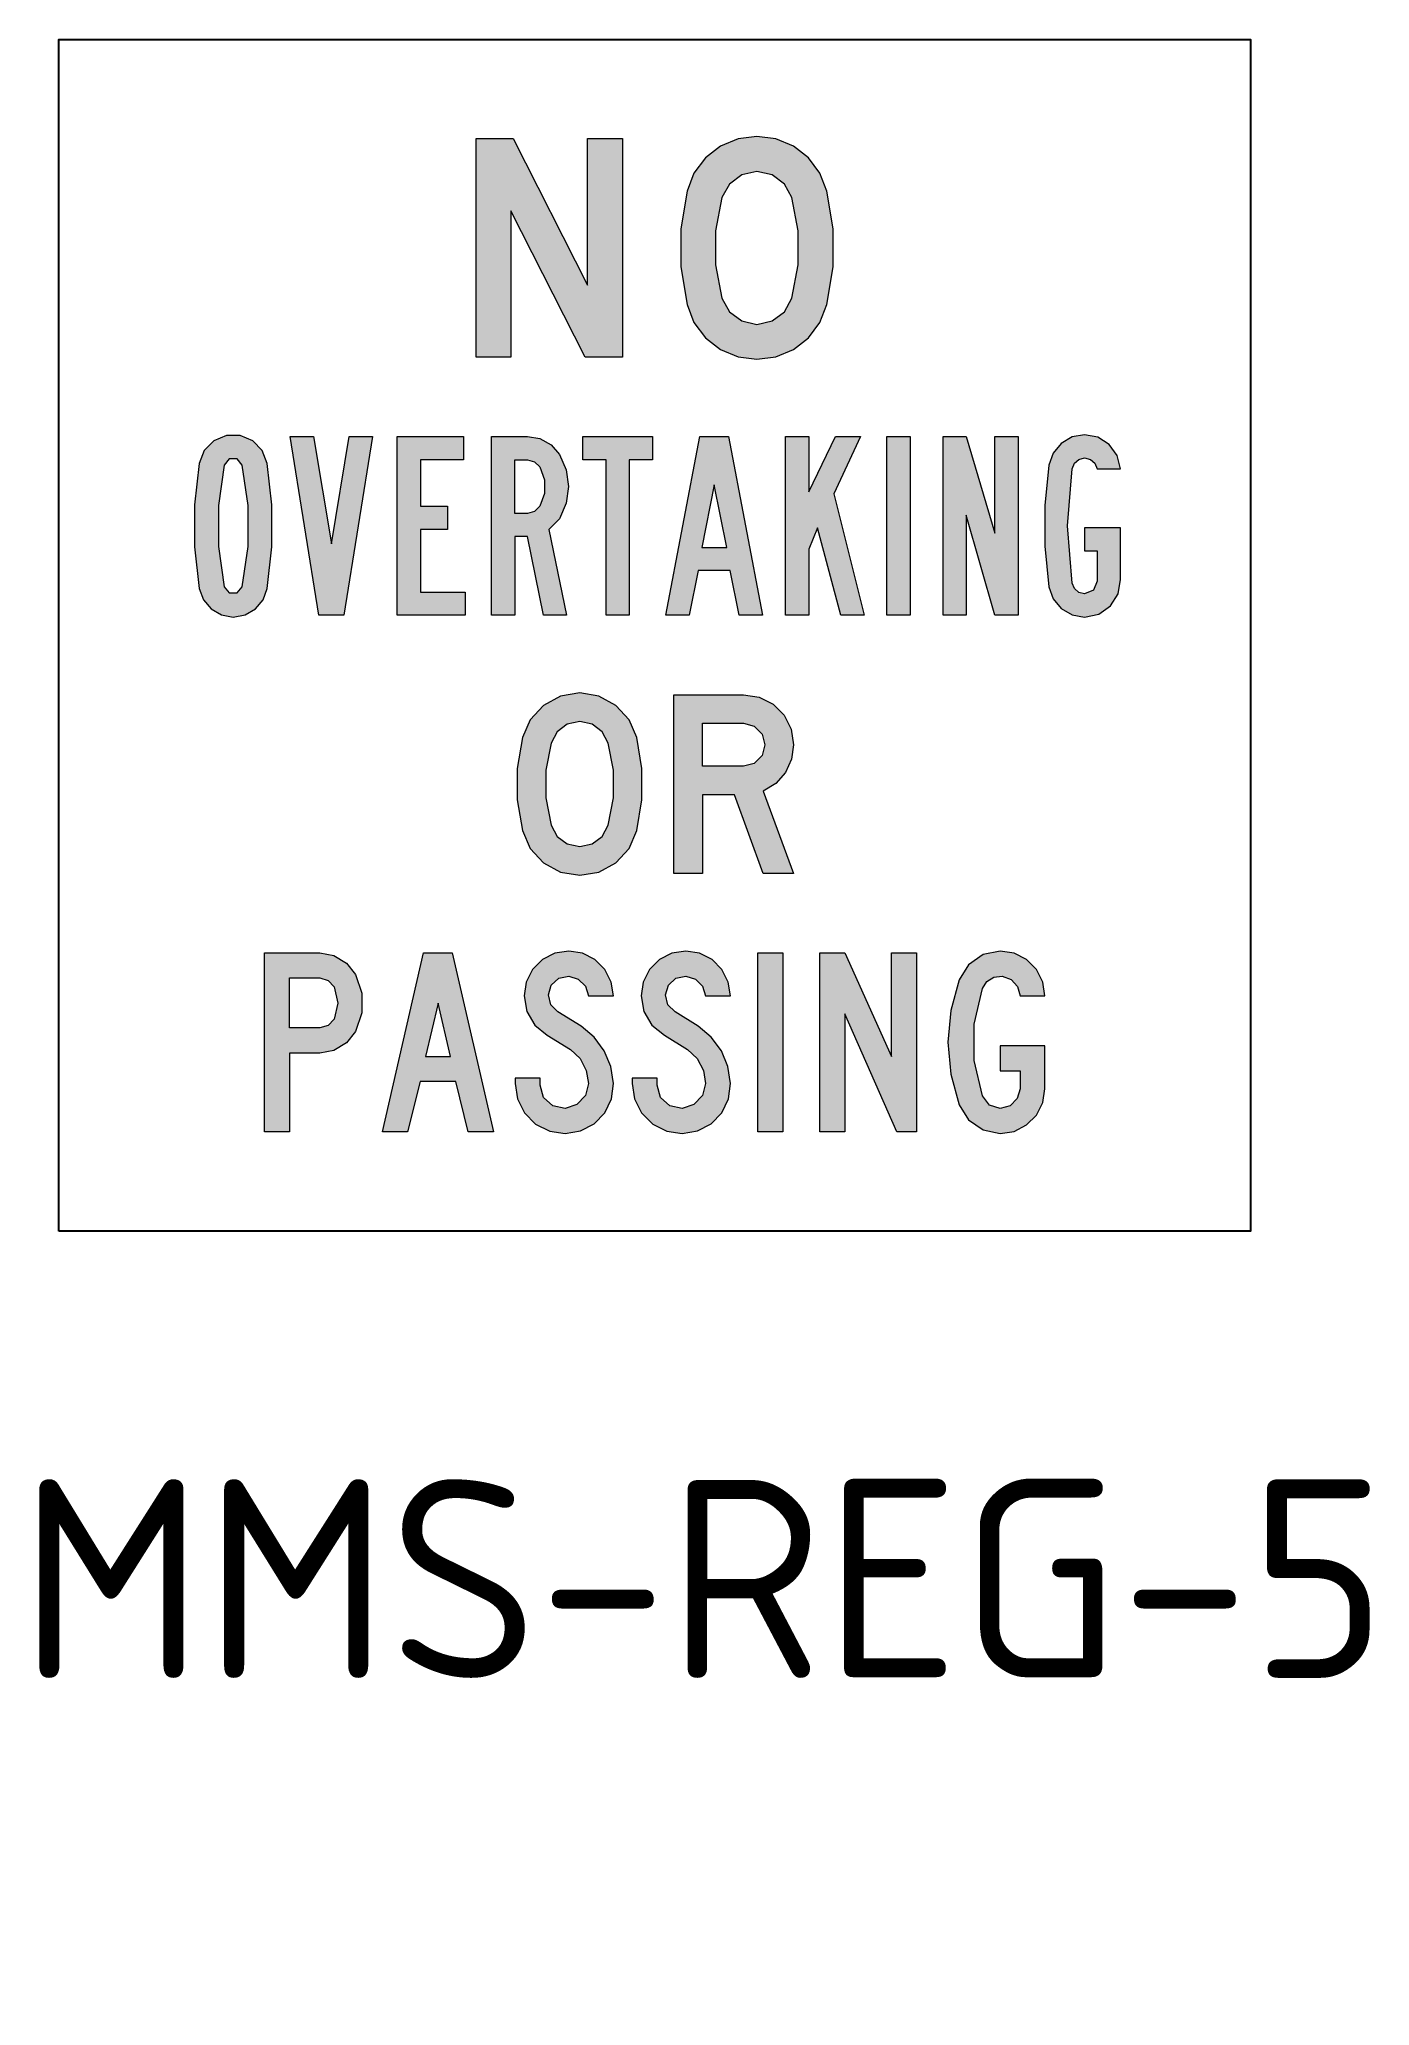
# Model space of a CAD drawing. Extents: x 164.1 to 231.1, y 140.8 to 239.8.
import ezdxf

# ---------------------------------------------------------------- set-up
doc = ezdxf.new("R2010")
doc.units = 0
doc.header["$LTSCALE"] = 0.3
doc.header["$MEASUREMENT"] = 0
doc.layers.add('L25', color=1, linetype='CONTINUOUS')
doc.styles.add('iso', font='iso3098b.shx')

msp = doc.modelspace()

# ---------------------------------------------------------------- hatches: boundary and pattern name
at = {"layer": 'L25'}
h = msp.add_hatch(color=256, dxfattribs=at)
h.paths.add_polyline_path([(198.481, 231.834), (198.159, 230.159), (198.159, 228.452), (198.481, 226.777), (198.854, 226.09), (199.477, 225.624), (200.24, 225.455), (200.999, 225.624), (201.621, 226.09), (201.999, 226.777), (202.316, 228.452), (202.316, 230.159), (201.999, 231.834), (201.621, 232.52), (200.999, 232.986), (200.24, 233.155), (199.477, 232.986), (198.854, 232.52)], flags=16)
h.paths.add_polyline_path([(196.721, 232.167), (196.4, 230.267), (196.4, 228.343), (196.721, 226.447), (197.071, 225.552), (197.645, 224.78), (198.4, 224.19), (199.288, 223.82), (200.24, 223.696), (201.192, 223.82), (202.075, 224.19), (202.83, 224.78), (203.405, 225.552), (203.754, 226.447), (204.076, 228.343), (204.076, 230.267), (203.754, 232.167), (203.405, 233.059), (202.83, 233.83), (202.075, 234.42), (201.192, 234.79), (200.24, 234.914), (199.288, 234.79), (198.4, 234.42), (197.645, 233.83), (197.071, 233.059)])
h.paths.add_polyline_path([(186.098, 234.806), (187.965, 234.806), (191.705, 227.435), (191.705, 234.806), (193.464, 234.806), (193.464, 223.804), (191.596, 223.804), (187.857, 231.175), (187.857, 223.804), (186.098, 223.804)])
h = msp.add_hatch(color=256, dxfattribs=at)
h.paths.add_polyline_path([(216.109, 218.185), (216.222, 218.462), (216.451, 218.655), (216.74, 218.728), (217.029, 218.655), (217.258, 218.462), (217.37, 218.185), (218.539, 218.185), (218.379, 218.848), (217.981, 219.402), (217.407, 219.768), (216.74, 219.896), (216.109, 219.784), (215.559, 219.463), (215.149, 218.969), (214.94, 218.366), (214.728, 216.33), (214.728, 214.281), (214.94, 212.245), (215.149, 211.642), (215.559, 211.148), (216.109, 210.827), (216.74, 210.714), (217.447, 210.863), (218.041, 211.277), (218.423, 211.891), (218.539, 212.606), (218.539, 215.217), (216.74, 215.217), (216.74, 214.044), (217.37, 214.044), (217.37, 212.518), (217.186, 212.068), (216.74, 211.887), (216.451, 211.956), (216.222, 212.148), (216.109, 212.426), (215.884, 215.305)])
h.paths.add_polyline_path([(198.718, 214.225), (198.087, 217.378), (197.46, 214.225)], flags=16)
h.paths.add_polyline_path([(188.68, 219.804), (189.311, 219.7), (189.873, 219.386), (190.299, 218.904), (190.64, 218.129), (190.757, 217.286), (190.64, 216.446), (190.299, 215.667), (189.757, 215.125), (190.656, 210.807), (189.487, 210.807), (188.68, 214.767), (188.05, 214.767), (188.05, 210.807), (186.881, 210.807), (186.881, 219.804)])
h.paths.add_polyline_path([(188.68, 218.635), (189.042, 218.539), (189.307, 218.278), (189.552, 217.631), (189.552, 216.94), (189.307, 216.297), (189.042, 216.032), (188.68, 215.936), (188.05, 215.936), (188.05, 218.635)], flags=16)
h.paths.add_polyline_path([(173.871, 210.714), (174.466, 210.823), (174.988, 211.128), (175.373, 211.59), (175.582, 212.156), (175.823, 214.253), (175.823, 216.362), (175.582, 218.454), (175.329, 219.097), (174.851, 219.595), (174.217, 219.86), (173.526, 219.86), (172.891, 219.595), (172.413, 219.097), (172.164, 218.454), (171.919, 216.362), (171.919, 214.253), (172.164, 212.156), (172.369, 211.59), (172.755, 211.128), (173.277, 210.823)])
h.paths.add_polyline_path([(174.321, 212.245), (174.622, 214.277), (174.622, 216.334), (174.321, 218.366), (174.072, 218.679), (173.67, 218.679), (173.421, 218.366), (173.124, 216.334), (173.124, 214.277), (173.421, 212.245), (173.67, 211.932), (174.072, 211.932)], flags=16)
h.paths.add_polyline_path([(176.743, 219.804), (177.912, 219.804), (178.811, 214.406), (179.711, 219.804), (180.88, 219.804), (179.442, 210.807), (178.185, 210.807)])
h.paths.add_polyline_path([(182.133, 219.804), (185.463, 219.804), (185.463, 218.635), (183.302, 218.635), (183.302, 216.297), (184.652, 216.297), (184.652, 215.125), (183.302, 215.125), (183.302, 211.976), (185.551, 211.976), (185.551, 210.807), (182.133, 210.807)])
h.paths.add_polyline_path([(191.476, 219.804), (194.982, 219.804), (194.982, 218.635), (193.813, 218.635), (193.813, 210.807), (192.644, 210.807), (192.644, 218.635), (191.476, 218.635)])
h.paths.add_polyline_path([(195.661, 210.807), (197.368, 219.804), (198.806, 219.804), (200.517, 210.807), (199.348, 210.807), (198.898, 213.056), (197.28, 213.056), (196.83, 210.807)])
h.paths.add_polyline_path([(201.678, 219.804), (202.847, 219.804), (202.847, 217.016), (204.196, 219.804), (205.457, 219.804), (204.108, 216.924), (205.634, 210.807), (204.465, 210.807), (203.296, 215.217), (202.847, 214.137), (202.847, 210.807), (201.678, 210.807)])
h.paths.add_polyline_path([(206.787, 219.804), (207.956, 219.804), (207.956, 210.807), (206.787, 210.807)])
h.paths.add_polyline_path([(209.614, 219.804), (210.783, 219.804), (212.225, 214.948), (212.225, 219.804), (213.394, 219.804), (213.394, 210.807), (212.225, 210.807), (210.783, 215.848), (210.783, 210.807), (209.614, 210.807)])
h = msp.add_hatch(color=256, dxfattribs=at)
h.paths.add_polyline_path([(199.565, 206.806), (200.348, 206.686), (201.051, 206.328), (201.609, 205.77), (201.967, 205.067), (202.083, 204.288), (201.979, 203.557), (201.67, 202.886), (201.184, 202.336), (200.557, 201.946), (202.083, 197.805), (200.557, 197.805), (199.115, 201.766), (197.496, 201.766), (197.496, 197.805), (196.059, 197.805), (196.059, 206.806)])
h.paths.add_polyline_path([(199.565, 205.368), (200.107, 205.224), (200.505, 204.826), (200.645, 204.288), (200.505, 203.746), (200.107, 203.348), (199.565, 203.208), (197.496, 203.208), (197.496, 205.368)], flags=16)
h.paths.add_polyline_path([(191.315, 199.159), (191.938, 199.295), (192.448, 199.677), (192.753, 200.235), (193.014, 201.609), (193.014, 203.007), (192.753, 204.376), (192.448, 204.935), (191.938, 205.32), (191.315, 205.457), (190.692, 205.32), (190.182, 204.935), (189.873, 204.376), (189.616, 203.007), (189.616, 201.609), (189.873, 200.235), (190.182, 199.677), (190.692, 199.295)], flags=16)
h.paths.add_polyline_path([(191.315, 197.717), (192.283, 197.878), (193.143, 198.344), (193.805, 199.066), (194.191, 199.966), (194.452, 201.521), (194.452, 203.095), (194.191, 204.645), (193.805, 205.545), (193.143, 206.272), (192.283, 206.738), (191.315, 206.895), (190.347, 206.738), (189.487, 206.272), (188.825, 205.545), (188.435, 204.645), (188.174, 203.095), (188.174, 201.521), (188.435, 199.966), (188.825, 199.066), (189.487, 198.344), (190.347, 197.878)])
h = msp.add_hatch(color=256, dxfattribs=at)
h.paths.add_polyline_path([(180.024, 192.728), (180.346, 191.784), (180.346, 190.788), (180.024, 189.848), (179.571, 189.274), (178.944, 188.901), (178.229, 188.768), (176.699, 188.768), (176.699, 184.808), (175.438, 184.808), (175.438, 193.809), (178.229, 193.809), (178.944, 193.676), (179.571, 193.299)])
h.paths.add_polyline_path([(178.948, 192.098), (179.133, 191.286), (178.948, 190.479), (178.651, 190.15), (178.229, 190.029), (176.699, 190.029), (176.699, 192.548), (178.229, 192.548), (178.651, 192.423)], flags=16)
h.paths.add_polyline_path([(184.808, 188.587), (184.182, 191.286), (183.551, 188.587)], flags=16)
h.paths.add_polyline_path([(190.584, 185.977), (189.957, 186.101), (189.492, 186.535), (189.323, 187.149), (189.323, 187.507), (188.066, 187.507), (188.066, 187.238), (188.186, 186.459), (188.54, 185.752), (189.098, 185.193), (189.805, 184.84), (190.584, 184.719), (191.351, 184.844), (192.038, 185.201), (192.58, 185.764), (192.914, 186.467), (193.01, 187.238), (192.881, 188.085), (192.552, 188.876), (192.046, 189.567), (191.391, 190.118), (190.223, 190.837), (189.861, 191.202), (189.737, 191.696), (189.885, 192.186), (190.263, 192.536), (190.761, 192.636), (191.243, 192.487), (191.6, 192.13), (191.753, 191.648), (193.01, 191.648), (192.906, 192.343), (192.584, 192.973), (192.086, 193.471), (191.46, 193.789), (190.761, 193.897), (190.066, 193.789), (189.439, 193.471), (188.941, 192.973), (188.62, 192.343), (188.515, 191.648), (188.652, 190.861), (189.062, 190.17), (189.684, 189.668), (190.853, 188.949), (191.339, 188.491), (191.648, 187.896), (191.753, 187.238), (191.6, 186.631), (191.174, 186.177)])
h.paths.add_polyline_path([(196.476, 185.977), (195.854, 186.101), (195.388, 186.535), (195.219, 187.149), (195.219, 187.507), (193.958, 187.507), (193.958, 187.238), (194.078, 186.459), (194.436, 185.752), (194.994, 185.193), (195.697, 184.84), (196.476, 184.719), (197.247, 184.844), (197.934, 185.201), (198.477, 185.764), (198.81, 186.467), (198.906, 187.238), (198.778, 188.085), (198.448, 188.876), (197.942, 189.567), (197.288, 190.118), (196.119, 190.837), (195.757, 191.202), (195.633, 191.696), (195.781, 192.186), (196.155, 192.536), (196.657, 192.636), (197.139, 192.487), (197.496, 192.13), (197.649, 191.648), (198.906, 191.648), (198.798, 192.343), (198.481, 192.973), (197.982, 193.471), (197.356, 193.789), (196.657, 193.897), (195.962, 193.789), (195.332, 193.471), (194.834, 192.973), (194.516, 192.343), (194.408, 191.648), (194.548, 190.861), (194.954, 190.17), (195.581, 189.668), (196.749, 188.949), (197.231, 188.491), (197.545, 187.896), (197.649, 187.238), (197.492, 186.631), (197.071, 186.177)])
h.paths.add_polyline_path([(212.494, 193.897), (211.627, 193.72), (210.896, 193.214), (210.426, 192.459), (210, 190.909), (209.855, 189.306), (210, 187.708), (210.426, 186.157), (210.896, 185.402), (211.627, 184.896), (212.494, 184.719), (213.193, 184.824), (213.82, 185.145), (214.318, 185.643), (214.639, 186.27), (214.744, 186.969), (214.744, 189.13), (212.494, 189.13), (212.494, 187.868), (213.486, 187.868), (213.486, 186.969), (213.35, 186.475), (212.988, 186.113), (212.494, 185.977), (211.944, 186.149), (211.599, 186.607), (211.181, 188.39), (211.181, 190.222), (211.599, 192.009), (211.82, 192.363), (212.173, 192.588), (212.587, 192.636), (213.041, 192.475), (213.366, 192.118), (213.486, 191.648), (214.744, 191.648), (214.639, 192.343), (214.318, 192.973), (213.82, 193.471), (213.193, 193.789)])
h.paths.add_polyline_path([(181.39, 184.808), (183.459, 193.809), (184.901, 193.809), (186.969, 184.808), (185.708, 184.808), (185.081, 187.326), (183.282, 187.326), (182.651, 184.808)])
h.paths.add_polyline_path([(200.288, 184.808), (200.288, 193.809), (201.545, 193.809), (201.545, 184.808)])
h.paths.add_polyline_path([(203.413, 184.808), (203.413, 193.809), (204.674, 193.809), (207.012, 188.587), (207.012, 193.809), (208.269, 193.809), (208.269, 184.808), (207.281, 184.808), (204.674, 190.748), (204.674, 184.808)])
h.paths.add_polyline_path([(192.377, 152.554), (197.804, 152.554), (197.804, 148.804), (192.377, 148.804)], flags=9)
h.paths.add_polyline_path([(192.164, 144.554), (198.018, 144.554), (198.018, 140.804), (192.164, 140.804)], flags=9)

# ---------------------------------------------------------------- linework, layer by layer
msp.add_lwpolyline([(165.091, 179.804), (165.091, 239.804), (225.091, 239.804), (225.091, 179.804)], close=True, dxfattribs=at)
at = {"layer": 'L25', "lineweight": 0}
for points in [[(186.098, 234.806), (187.965, 234.806), (191.705, 227.435), (191.705, 234.806), (193.464, 234.806), (193.464, 223.804), (191.596, 223.804), (187.857, 231.175), (187.857, 223.804), (186.098, 223.804), (186.098, 234.806)], [(196.721, 232.167), (196.4, 230.267), (196.4, 228.343), (196.721, 226.447), (197.071, 225.552), (197.645, 224.78), (198.4, 224.19), (199.288, 223.82), (200.24, 223.696), (201.192, 223.82), (202.075, 224.19), (202.83, 224.78), (203.405, 225.552), (203.754, 226.447), (204.076, 228.343), (204.076, 230.267), (203.754, 232.167), (203.405, 233.059), (202.83, 233.83), (202.075, 234.42), (201.192, 234.79), (200.24, 234.914), (199.288, 234.79), (198.4, 234.42), (197.645, 233.83), (197.071, 233.059)], [(198.481, 231.834), (198.159, 230.159), (198.159, 228.452), (198.481, 226.777), (198.854, 226.09), (199.477, 225.624), (200.24, 225.455), (200.999, 225.624), (201.621, 226.09), (201.999, 226.777), (202.316, 228.452), (202.316, 230.159), (201.999, 231.834), (201.621, 232.52), (200.999, 232.986), (200.24, 233.155), (199.477, 232.986), (198.854, 232.52)], [(173.871, 210.714), (174.466, 210.823), (174.988, 211.128), (175.373, 211.59), (175.582, 212.156), (175.823, 214.253), (175.823, 216.362), (175.582, 218.454), (175.329, 219.097), (174.851, 219.595), (174.217, 219.86), (173.526, 219.86), (172.891, 219.595), (172.413, 219.097), (172.164, 218.454), (171.919, 216.362), (171.919, 214.253), (172.164, 212.156), (172.369, 211.59), (172.755, 211.128), (173.277, 210.823), (173.871, 210.714)], [(176.743, 219.804), (177.912, 219.804), (178.811, 214.406), (179.711, 219.804), (180.88, 219.804), (179.442, 210.807), (178.185, 210.807), (176.743, 219.804)], [(182.133, 219.804), (185.463, 219.804), (185.463, 218.635), (183.302, 218.635), (183.302, 216.297), (184.652, 216.297), (184.652, 215.125), (183.302, 215.125), (183.302, 211.976), (185.551, 211.976), (185.551, 210.807), (182.133, 210.807), (182.133, 219.804)], [(188.68, 219.804), (189.311, 219.7), (189.873, 219.386), (190.299, 218.904), (190.64, 218.129), (190.757, 217.286), (190.64, 216.446), (190.299, 215.667), (189.757, 215.125), (190.656, 210.807), (189.487, 210.807), (188.68, 214.767), (188.05, 214.767), (188.05, 210.807), (186.881, 210.807), (186.881, 219.804)], [(191.476, 219.804), (194.982, 219.804), (194.982, 218.635), (193.813, 218.635), (193.813, 210.807), (192.644, 210.807), (192.644, 218.635), (191.476, 218.635), (191.476, 219.804)], [(195.661, 210.807), (197.368, 219.804), (198.806, 219.804), (200.517, 210.807), (199.348, 210.807), (198.898, 213.056), (197.28, 213.056), (196.83, 210.807), (195.661, 210.807)], [(201.678, 219.804), (202.847, 219.804), (202.847, 217.016), (204.196, 219.804), (205.457, 219.804), (204.108, 216.924), (205.634, 210.807), (204.465, 210.807), (203.296, 215.217), (202.847, 214.137), (202.847, 210.807), (201.678, 210.807), (201.678, 219.804)], [(206.787, 219.804), (207.956, 219.804), (207.956, 210.807), (206.787, 210.807), (206.787, 219.804)], [(209.614, 219.804), (210.783, 219.804), (212.225, 214.948), (212.225, 219.804), (213.394, 219.804), (213.394, 210.807), (212.225, 210.807), (210.783, 215.848), (210.783, 210.807), (209.614, 210.807), (209.614, 219.804)], [(216.109, 218.185), (216.222, 218.462), (216.451, 218.655), (216.74, 218.728), (217.029, 218.655), (217.258, 218.462), (217.37, 218.185), (218.539, 218.185), (218.379, 218.848), (217.981, 219.402), (217.407, 219.768), (216.74, 219.896), (216.109, 219.784), (215.559, 219.463), (215.149, 218.969), (214.94, 218.366), (214.728, 216.33), (214.728, 214.281), (214.94, 212.245), (215.149, 211.642), (215.559, 211.148), (216.109, 210.827), (216.74, 210.714), (217.447, 210.863), (218.041, 211.277), (218.423, 211.891), (218.539, 212.606), (218.539, 215.217), (216.74, 215.217), (216.74, 214.044), (217.37, 214.044), (217.37, 212.518), (217.186, 212.068), (216.74, 211.887), (216.451, 211.956), (216.222, 212.148), (216.109, 212.426), (215.884, 215.305)], [(174.321, 212.245), (174.622, 214.277), (174.622, 216.334), (174.321, 218.366), (174.072, 218.679), (173.67, 218.679), (173.421, 218.366), (173.124, 216.334), (173.124, 214.277), (173.421, 212.245), (173.67, 211.932), (174.072, 211.932), (174.321, 212.245)], [(188.68, 218.635), (189.042, 218.539), (189.307, 218.278), (189.552, 217.631), (189.552, 216.94), (189.307, 216.297), (189.042, 216.032), (188.68, 215.936), (188.05, 215.936), (188.05, 218.635)], [(198.718, 214.225), (198.087, 217.378), (197.46, 214.225)], [(191.315, 197.717), (192.283, 197.878), (193.143, 198.344), (193.805, 199.066), (194.191, 199.966), (194.452, 201.521), (194.452, 203.095), (194.191, 204.645), (193.805, 205.545), (193.143, 206.272), (192.283, 206.738), (191.315, 206.895), (190.347, 206.738), (189.487, 206.272), (188.825, 205.545), (188.435, 204.645), (188.174, 203.095), (188.174, 201.521), (188.435, 199.966), (188.825, 199.066), (189.487, 198.344), (190.347, 197.878)], [(199.565, 206.806), (200.348, 206.686), (201.051, 206.328), (201.609, 205.77), (201.967, 205.067), (202.083, 204.288), (201.979, 203.557), (201.67, 202.886), (201.184, 202.336), (200.557, 201.946), (202.083, 197.805), (200.557, 197.805), (199.115, 201.766), (197.496, 201.766), (197.496, 197.805), (196.059, 197.805), (196.059, 206.806)], [(191.315, 199.159), (191.938, 199.295), (192.448, 199.677), (192.753, 200.235), (193.014, 201.609), (193.014, 203.007), (192.753, 204.376), (192.448, 204.935), (191.938, 205.32), (191.315, 205.457), (190.692, 205.32), (190.182, 204.935), (189.873, 204.376), (189.616, 203.007), (189.616, 201.609), (189.873, 200.235), (190.182, 199.677), (190.692, 199.295)], [(199.565, 205.368), (200.107, 205.224), (200.505, 204.826), (200.645, 204.288), (200.505, 203.746), (200.107, 203.348), (199.565, 203.208), (197.496, 203.208), (197.496, 205.368)], [(180.024, 192.728), (180.346, 191.784), (180.346, 190.788), (180.024, 189.848), (179.571, 189.274), (178.944, 188.901), (178.229, 188.768), (176.699, 188.768), (176.699, 184.808), (175.438, 184.808), (175.438, 193.809), (178.229, 193.809), (178.944, 193.676), (179.571, 193.299)], [(181.39, 184.808), (183.459, 193.809), (184.901, 193.809), (186.969, 184.808), (185.708, 184.808), (185.081, 187.326), (183.282, 187.326), (182.651, 184.808), (181.39, 184.808)], [(190.584, 185.977), (189.957, 186.101), (189.492, 186.535), (189.323, 187.149), (189.323, 187.507), (188.066, 187.507), (188.066, 187.238), (188.186, 186.459), (188.54, 185.752), (189.098, 185.193), (189.805, 184.84), (190.584, 184.719), (191.351, 184.844), (192.038, 185.201), (192.58, 185.764), (192.914, 186.467), (193.01, 187.238), (192.881, 188.085), (192.552, 188.876), (192.046, 189.567), (191.391, 190.118), (190.223, 190.837), (189.861, 191.202), (189.737, 191.696), (189.885, 192.186), (190.263, 192.536), (190.761, 192.636), (191.243, 192.487), (191.6, 192.13), (191.753, 191.648), (193.01, 191.648), (192.906, 192.343), (192.584, 192.973), (192.086, 193.471), (191.46, 193.789), (190.761, 193.897), (190.066, 193.789), (189.439, 193.471), (188.941, 192.973), (188.62, 192.343), (188.515, 191.648), (188.652, 190.861), (189.062, 190.17), (189.684, 189.668), (190.853, 188.949), (191.339, 188.491), (191.648, 187.896), (191.753, 187.238), (191.6, 186.631), (191.174, 186.177)], [(196.476, 185.977), (195.854, 186.101), (195.388, 186.535), (195.219, 187.149), (195.219, 187.507), (193.958, 187.507), (193.958, 187.238), (194.078, 186.459), (194.436, 185.752), (194.994, 185.193), (195.697, 184.84), (196.476, 184.719), (197.247, 184.844), (197.934, 185.201), (198.477, 185.764), (198.81, 186.467), (198.906, 187.238), (198.778, 188.085), (198.448, 188.876), (197.942, 189.567), (197.288, 190.118), (196.119, 190.837), (195.757, 191.202), (195.633, 191.696), (195.781, 192.186), (196.155, 192.536), (196.657, 192.636), (197.139, 192.487), (197.496, 192.13), (197.649, 191.648), (198.906, 191.648), (198.798, 192.343), (198.481, 192.973), (197.982, 193.471), (197.356, 193.789), (196.657, 193.897), (195.962, 193.789), (195.332, 193.471), (194.834, 192.973), (194.516, 192.343), (194.408, 191.648), (194.548, 190.861), (194.954, 190.17), (195.581, 189.668), (196.749, 188.949), (197.231, 188.491), (197.545, 187.896), (197.649, 187.238), (197.492, 186.631), (197.071, 186.177)], [(200.288, 184.808), (200.288, 193.809), (201.545, 193.809), (201.545, 184.808), (200.288, 184.808)], [(203.413, 184.808), (203.413, 193.809), (204.674, 193.809), (207.012, 188.587), (207.012, 193.809), (208.269, 193.809), (208.269, 184.808), (207.281, 184.808), (204.674, 190.748), (204.674, 184.808), (203.413, 184.808)], [(212.494, 193.897), (211.627, 193.72), (210.896, 193.214), (210.426, 192.459), (210, 190.909), (209.855, 189.306), (210, 187.708), (210.426, 186.157), (210.896, 185.402), (211.627, 184.896), (212.494, 184.719), (213.193, 184.824), (213.82, 185.145), (214.318, 185.643), (214.639, 186.27), (214.744, 186.969), (214.744, 189.13), (212.494, 189.13), (212.494, 187.868), (213.486, 187.868), (213.486, 186.969), (213.35, 186.475), (212.988, 186.113), (212.494, 185.977), (211.944, 186.149), (211.599, 186.607), (211.181, 188.39), (211.181, 190.222), (211.599, 192.009), (211.82, 192.363), (212.173, 192.588), (212.587, 192.636), (213.041, 192.475), (213.366, 192.118), (213.486, 191.648), (214.744, 191.648), (214.639, 192.343), (214.318, 192.973), (213.82, 193.471), (213.193, 193.789)], [(178.948, 192.098), (179.133, 191.286), (178.948, 190.479), (178.651, 190.15), (178.229, 190.029), (176.699, 190.029), (176.699, 192.548), (178.229, 192.548), (178.651, 192.423)], [(184.808, 188.587), (184.182, 191.286), (183.551, 188.587)]]:
    msp.add_lwpolyline(points, close=True, dxfattribs=at)

# ---------------------------------------------------------------- texts
at = {"layer": 'L25', "insert": (163.085, 167.309), "char_height": 10, "width": 48.47837, "attachment_point": 1, "style": 'iso'}
msp.add_mtext('{\\C3;MMS-REG-5}', dxfattribs=at)

doc.saveas('drawing.dxf')
